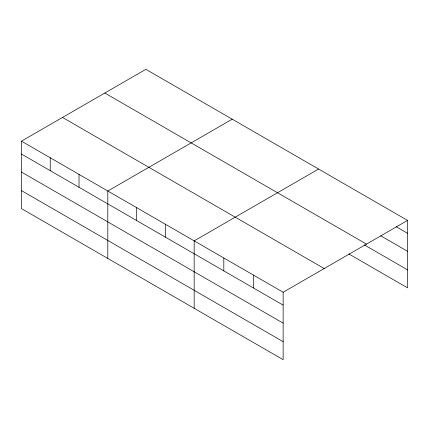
<?xml version="1.0" encoding="UTF-8"?>
<svg xmlns="http://www.w3.org/2000/svg" width="429" height="429" viewBox="0 0 429 429"><rect width="100%" height="100%" fill="white"/><g stroke="black" fill="none" stroke-linecap="round" stroke-linejoin="round"><path stroke-width="0.64" d="M21.45 141.157L283.14 292.24L283.14 359.674L21.45 208.591L21.45 141.157L145.86 69.326L407.55 220.409L407.55 287.843L348.804 253.93M232.218 119.182L107.808 191.012L107.808 258.446M318.575 169.042L194.165 240.873L194.165 308.306M283.14 292.24L407.55 220.409M396.144 226.71L407.55 233.296M380.743 235.821L407.55 251.297M104.805 93.029L366.495 244.112M364.205 244.82L407.55 269.846M62.505 117.449L324.195 268.538M21.45 154.043L283.14 305.126M21.45 172.045L283.14 323.128M21.45 190.589L283.14 341.672M253.48 275.118L253.48 288.004M223.82 257.995L223.82 270.881M165.379 224.249L165.379 237.14M136.594 207.631L136.594 220.522M79.022 174.394L79.022 187.28M50.236 157.775L50.236 170.662"/></g></svg>
